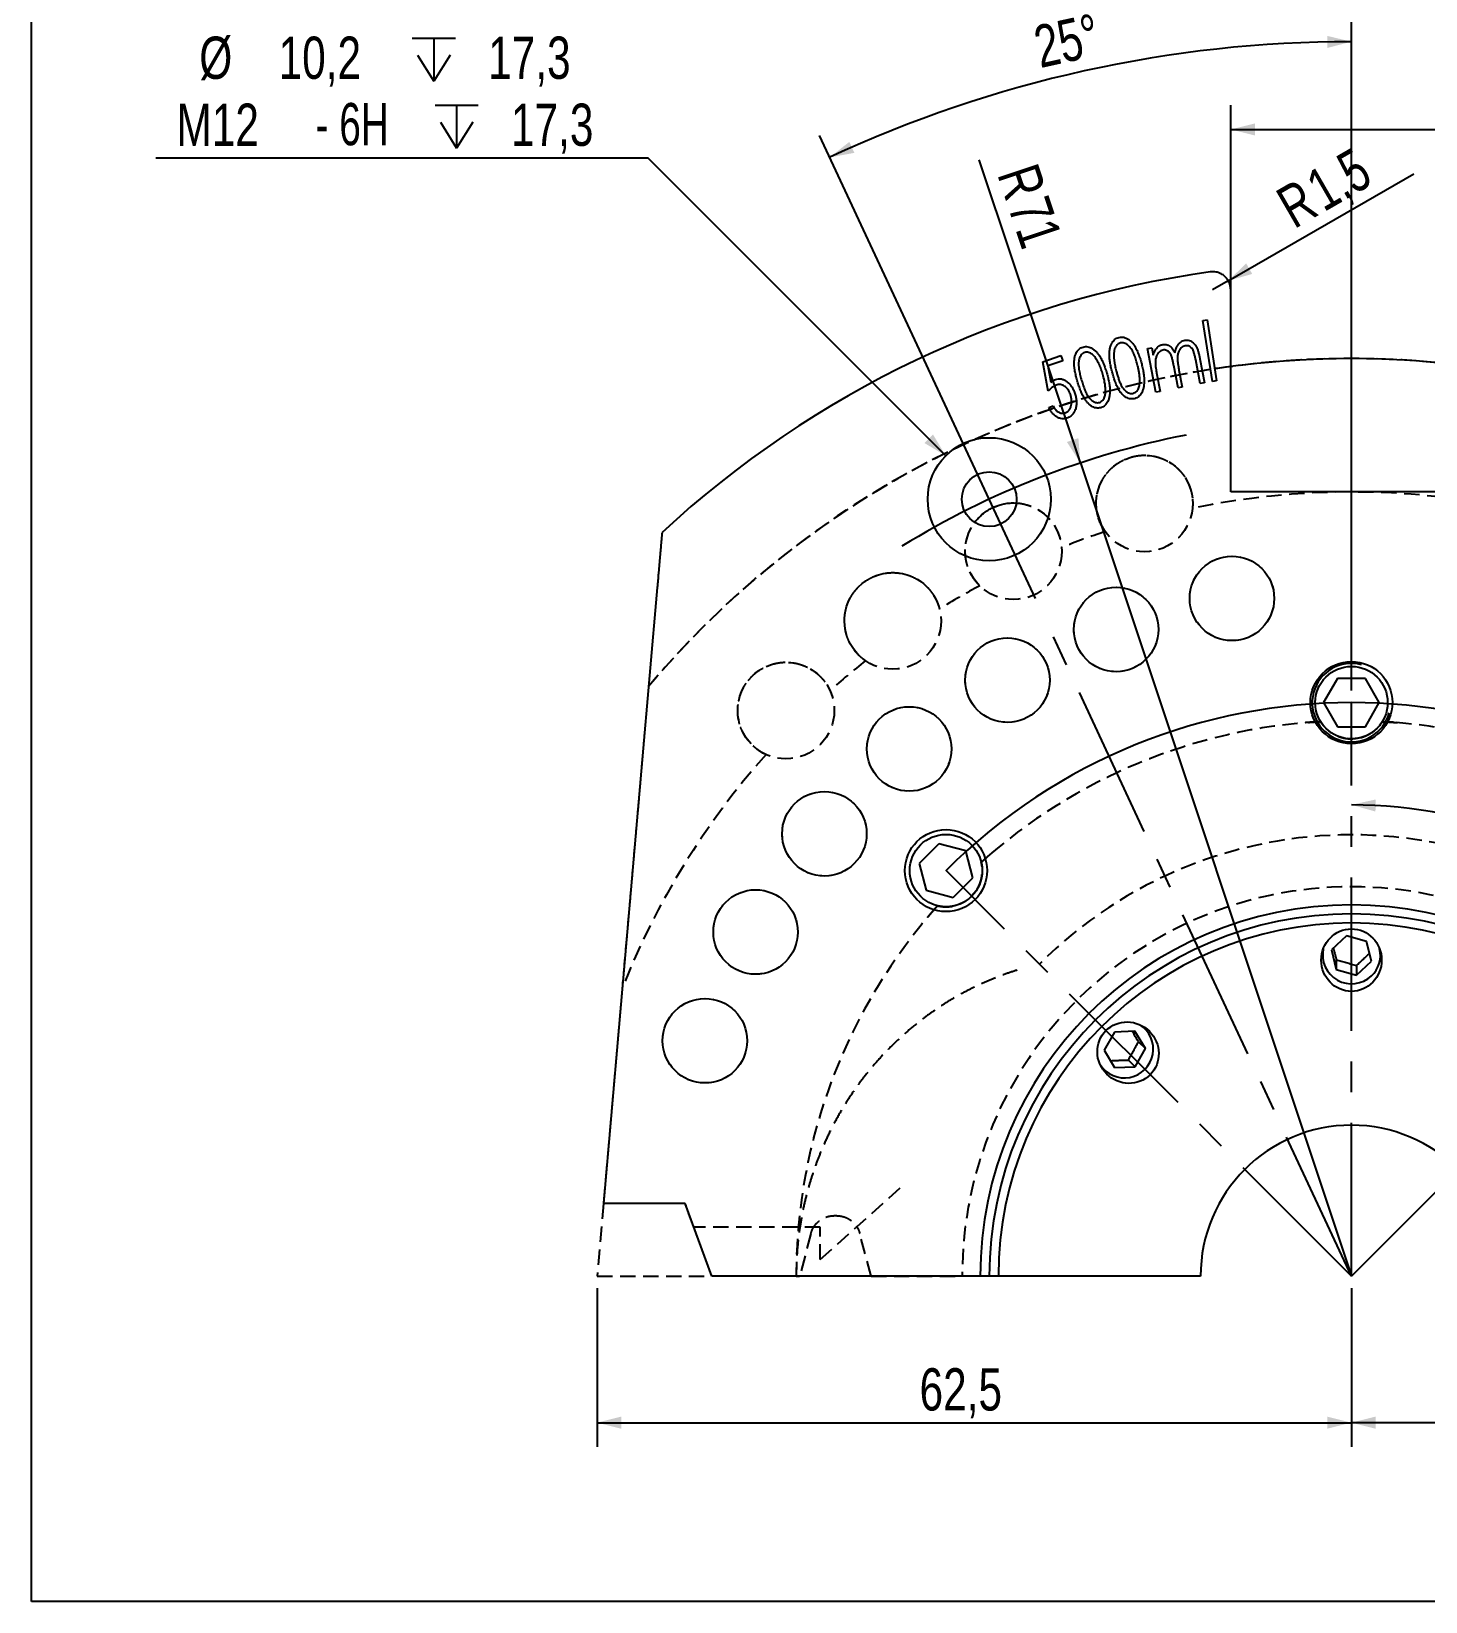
# Model space of a CAD drawing. Header units: millimetres. Extents: x 8 to 867, y 8 to 585.
# Drawn here: x 8 to 123.5, y 8 to 138.1 of the extents above; entities that cross this region are included whole.
import ezdxf

# ---------------------------------------------------------------- set-up
doc = ezdxf.new("R2010")
doc.units = ezdxf.units.MM
doc.header["$PDSIZE"] = -1
doc.linetypes.add('CENTERX2', pattern=[20.32, 12.7, -2.54, 2.54, -2.54])
doc.linetypes.add('HIDDEN', pattern=[1.905, 1.27, -0.635])
for name, color, linetype in [('CENTERLINE', 4, 'CENTERX2'), ('DETAIL', 3, 'Continuous'), ('DIMENSIONS', 2, 'Continuous'), ('HIDDEN', 3, 'HIDDEN')]:
    doc.layers.add(name, color=color, linetype=linetype)
doc.layers.add('OUTLINE', color=7, linetype='Continuous', lineweight=25)
doc.styles.add('SLDTEXTSTYLE0', font='TXT', dxfattribs={"width": 0.75})
doc.styles.add('SLDTEXTSTYLE6', font='TXT', dxfattribs={"width": 0.6875})
doc.dimstyles.new('SLDDIMSTYLE2', dxfattribs={"dimtxt": 3.5, "dimasz": 2, "dimexe": 0, "dimexo": 0.0625, "dimgap": 0.875, "dimtad": 1, "dimrnd": 1e-09, "dimzin": 12, "dimdsep": 46, "dimtxsty": 'SLDTEXTSTYLE0', "dimsah": 1, "dimcen": 0.09, "dimadec": 0, "dimazin": 3, "dimtfac": 1, "dimtofl": 0, "dimtmove": 0, "dimatfit": 3, "dimfxl": 0, "dimfrac": 2, "dimtolj": 1, "dimtzin": 12, "dimarcsym": 0})
doc.dimstyles.new('SLDDIMSTYLE23', dxfattribs={"dimtxt": 3.5, "dimasz": 2, "dimexe": 0, "dimexo": 0.0625, "dimgap": 0.875, "dimtad": 1, "dimdec": 1, "dimrnd": 1e-09, "dimzin": 12, "dimdsep": 46, "dimtxsty": 'SLDTEXTSTYLE0', "dimsah": 1, "dimcen": 0, "dimadec": 0, "dimazin": 3, "dimtfac": 1, "dimtdec": 1, "dimtofl": 0, "dimtmove": 0, "dimatfit": 3, "dimfxl": 0, "dimfrac": 2, "dimtolj": 1, "dimtzin": 12, "dimarcsym": 0})
doc.dimstyles.new('SLDDIMSTYLE25', dxfattribs={"dimtxt": 3.5, "dimasz": 2, "dimexe": 0, "dimexo": 0.0625, "dimgap": 0.875, "dimtad": 1, "dimrnd": 1e-09, "dimzin": 12, "dimdsep": 46, "dimtxsty": 'SLDTEXTSTYLE0', "dimsah": 1, "dimcen": 0, "dimadec": 0, "dimazin": 3, "dimtfac": 1, "dimtofl": 0, "dimtmove": 0, "dimatfit": 3, "dimfxl": 0, "dimfrac": 2, "dimtolj": 1, "dimtzin": 12, "dimarcsym": 0})
doc.dimstyles.new('SLDDIMSTYLE26', dxfattribs={"dimtxt": 3.5, "dimasz": 2, "dimexe": 0, "dimexo": 0.0625, "dimgap": 0.875, "dimtad": 1, "dimrnd": 1e-09, "dimzin": 12, "dimdsep": 46, "dimtxsty": 'SLDTEXTSTYLE0', "dimsah": 1, "dimcen": 0.09, "dimadec": 0, "dimazin": 3, "dimtol": 1, "dimtp": 0.1, "dimtfac": 1, "dimtdec": 1, "dimtofl": 0, "dimtmove": 0, "dimatfit": 3, "dimfxl": 0, "dimfrac": 2, "dimtolj": 1, "dimarcsym": 0})
doc.dimstyles.new('SLDDIMSTYLE27', dxfattribs={"dimtxt": 3.5, "dimasz": 2, "dimexe": 0, "dimexo": 0.0625, "dimgap": 0.875, "dimtad": 0, "dimtih": 1, "dimtoh": 1, "dimdec": 1, "dimrnd": 1e-09, "dimzin": 12, "dimdsep": 46, "dimtxsty": 'SLDTEXTSTYLE0', "dimsah": 1, "dimcen": 0, "dimadec": 0, "dimazin": 3, "dimtfac": 1, "dimtofl": 0, "dimtmove": 0, "dimatfit": 3, "dimfxl": 0, "dimfrac": 2, "dimtolj": 1, "dimtzin": 12, "dimarcsym": 0})
doc.dimstyles.new('SLDDIMSTYLE9', dxfattribs={"dimtxt": 3.5, "dimasz": 2, "dimexe": 0, "dimexo": 0.0625, "dimgap": 0.875, "dimtad": 1, "dimdec": 4, "dimzin": 12, "dimdsep": 46, "dimtxsty": 'SLDTEXTSTYLE0', "dimsah": 1, "dimcen": 0.09, "dimazin": 3, "dimtfac": 1, "dimtofl": 0, "dimtmove": 0, "dimatfit": 3, "dimfxl": 0, "dimfrac": 2, "dimtolj": 1, "dimtzin": 12, "dimarcsym": 0})

# ---------------------------------------------------------------- blocks, each defined once
blk = doc.blocks.new('_D_66')
at = {"layer": 'DIMENSIONS'}
for q in [(86.53, 127.43), (117.36, 34.96)]:
    blk.add_line((94.9, 102.32), q, dxfattribs=at)
blk.add_solid([(94.9, 102.32), (94.74, 104.37), (93.79, 104.05)], dxfattribs=at)
at = {"layer": 'DIMENSIONS', "char_height": 3.5, "attachment_point": 1, "rotation": 288.4402, "style": 'SLDTEXTSTYLE0'}
for s, insert in [('R', (91.31, 127.35)), ('71', (92.2, 124.66))]:
    blk.add_mtext(s, dxfattribs=dict(at, insert=insert))
blk = doc.blocks.new('_D_67')
at = {"layer": 'DIMENSIONS'}
for p, q in [((117.36, 83.46), (117.36, 139.21)), ((91.19, 91.09), (73.3, 129.44))]:
    blk.add_line(p, q, dxfattribs=at)
blk.add_arc((117.36, 34.96), 102.25, 90, 115, dxfattribs=at)
for points in [[(117.36, 137.21), (115.35, 137.69), (115.36, 136.69)], [(74.15, 127.63), (76.18, 128), (75.76, 128.91)]]:
    blk.add_solid(points, dxfattribs=at)
at = {"layer": 'DIMENSIONS', "insert": (90.82, 138.43), "char_height": 3.5, "attachment_point": 1, "rotation": 12.5, "style": 'SLDTEXTSTYLE0'}
blk.add_mtext('25°', dxfattribs=at)
blk = doc.blocks.new('_D_68')
at = {"layer": 'DIMENSIONS'}
blk.add_arc((117.36, 34.96), 39.03, 45, 90, dxfattribs=at)
for points in [[(117.36, 74), (119.35, 73.44), (119.37, 74.44)], [(144.96, 62.56), (143.86, 64.3), (143.17, 63.58)]]:
    blk.add_solid(points, dxfattribs=at)
at = {"layer": 'DIMENSIONS', "insert": (130.77, 76.54), "char_height": 3.5, "attachment_point": 1, "rotation": 337.5, "style": 'SLDTEXTSTYLE0'}
blk.add_mtext('45°', dxfattribs=at)
blk = doc.blocks.new('_D_69')
at = {"layer": 'DIMENSIONS'}
for p, q in [((54.86, 33.96), (54.86, 20.82)), ((117.36, 33.96), (117.36, 20.82)), ((54.86, 22.82), (117.36, 22.82))]:
    blk.add_line(p, q, dxfattribs=at)
for points in [[(54.86, 22.82), (56.86, 22.32), (56.86, 23.32)], [(117.36, 22.82), (115.36, 23.32), (115.36, 22.32)]]:
    blk.add_solid(points, dxfattribs=at)
at = {"layer": 'DIMENSIONS', "insert": (81.58, 27.33), "char_height": 3.5, "attachment_point": 1, "style": 'SLDTEXTSTYLE0'}
blk.add_mtext('62,5', dxfattribs=at)
blk = doc.blocks.new('_D_70')
at = {"layer": 'DIMENSIONS'}
for p, q in [((117.36, 33.96), (117.36, 20.82)), ((179.86, 33.96), (179.86, 20.82)), ((179.86, 22.82), (117.36, 22.82))]:
    blk.add_line(p, q, dxfattribs=at)
for points in [[(117.36, 22.82), (119.36, 22.32), (119.36, 23.32)], [(179.86, 22.82), (177.86, 23.32), (177.86, 22.32)]]:
    blk.add_solid(points, dxfattribs=at)
at = {"layer": 'DIMENSIONS', "insert": (144.08, 27.33), "char_height": 3.5, "attachment_point": 1, "style": 'SLDTEXTSTYLE0'}
blk.add_mtext('62,5', dxfattribs=at)
blk = doc.blocks.new('_D_72')
at = {"layer": 'DIMENSIONS'}
for p, q in [((107.36, 116.34), (107.36, 131.94)), ((127.36, 116.34), (127.36, 131.94)), ((107.36, 129.94), (127.36, 129.94)), ((127.36, 129.94), (147.35, 129.94))]:
    blk.add_line(p, q, dxfattribs=at)
for points in [[(107.36, 129.94), (109.36, 129.44), (109.36, 130.44)], [(127.36, 129.94), (125.36, 130.44), (125.36, 129.44)]]:
    blk.add_solid(points, dxfattribs=at)
at = {"layer": 'DIMENSIONS', "attachment_point": 1, "style": 'SLDTEXTSTYLE0'}
for s, insert, char_height in [('+', (139.13, 137.4), 2.5), ('0,1', (141.15, 137.4), 2.5), ('20', (133.04, 134.45), 3.5), ('0', (141.15, 133.44), 2.5)]:
    blk.add_mtext(s, dxfattribs=dict(at, insert=insert, char_height=char_height))
blk = doc.blocks.new('SW_SYMBOL_HOLE_DEPTH')
at = {"layer": 'DIMENSIONS', "color": 0}
for p, q in [((0, 875), (800, 875)), ((400, 875), (400, 75)), ((100, 555), (400, 75)), ((700, 555), (400, 75))]:
    blk.add_line(p, q, dxfattribs=at)
blk = doc.blocks.new('_D_73')
at = {"layer": 'DIMENSIONS'}
for p, q in [((59.09, 127.56), (18.32, 127.56)), ((83.75, 102.91), (59.09, 127.56))]:
    blk.add_line(p, q, dxfattribs=at)
blk.add_solid([(83.75, 102.91), (82.69, 104.68), (81.98, 103.97)], dxfattribs=at)
at = {"layer": 'DIMENSIONS', "xscale": 0.004470703125, "yscale": 0.004470703125, "zscale": 0.004470703125}
for p in [(39.55, 133.6), (41.44, 128.05)]:
    blk.add_blockref('SW_SYMBOL_HOLE_DEPTH', p, dxfattribs=at)
at = {"layer": 'DIMENSIONS', "char_height": 3.5, "attachment_point": 1}
for s, insert, style in [('%%c', (21.91, 137.63), 'SLDTEXTSTYLE0'), ('10,2', (28.48, 137.63), 'SLDTEXTSTYLE0'), ('17,3', (45.84, 137.63), 'SLDTEXTSTYLE0'), ('M12', (20.02, 132.08), 'SLDTEXTSTYLE0'), ('- 6H', (31.54, 132.13), 'SLDTEXTSTYLE6'), ('17,3', (47.73, 132.08), 'SLDTEXTSTYLE0')]:
    blk.add_mtext(s, dxfattribs=dict(at, insert=insert, style=style))
blk = doc.blocks.new('_D_74')
at = {"layer": 'DIMENSIONS'}
for q in [(122.52, 126.27), (105.86, 116.66)]:
    blk.add_line((107.16, 117.41), q, dxfattribs=at)
blk.add_solid([(107.16, 117.41), (109.14, 117.97), (108.64, 118.84)], dxfattribs=at)
at = {"layer": 'DIMENSIONS', "char_height": 3.5, "attachment_point": 1, "rotation": 30, "style": 'SLDTEXTSTYLE0'}
for s, insert in [('1,5', (113.32, 126.1)), ('R', (110.86, 124.69))]:
    blk.add_mtext(s, dxfattribs=dict(at, insert=insert))

msp = doc.modelspace()

# ---------------------------------------------------------------- linework, layer by layer
at = {"color": 7, "linetype": 'Continuous', "lineweight": 0}
for p in [(87.35329, 99.30894), (83.77161, 68.54866)]:
    msp.add_point(p, dxfattribs=at)
at = {"layer": 'CENTERLINE'}
for q in [(91.60973, 90.18098), (117.35918, 82.46109), (83.77161, 68.54866), (150.94675, 68.54866)]:
    msp.add_line((117.35918, 34.96109), q, dxfattribs=at)
at = {"layer": 'DETAIL'}
msp.add_arc((117.35918, 82.46109), 3.25, 75, 345, dxfattribs=at)
msp.add_arc((117.35918, 82.46109), 3.25, 75, 345, dxfattribs=at)
at = {"layer": 'HIDDEN'}
for p, q in [((58.6555, 78.35323), (55.38411, 40.96109)), ((73.35918, 36.34756), (80.02576, 42.31078)), ((55.38411, 40.96109), (54.85918, 34.96109)), ((62.17536, 40.96109), (55.38411, 40.96109)), ((62.8851, 39.01109), (62.17536, 40.96109)), ((74.73035, 39.96109), (74.48288, 39.96109)), ((73.35918, 39.01109), (62.8851, 39.01109)), ((72.57766, 38.47873), (71.64716, 34.96109)), ((73.35918, 36.34756), (73.35918, 39.01109)), ((77.55765, 34.96109), (76.63127, 38.47873)), ((54.85918, 34.96109), (64.35918, 34.96109)), ((71.35918, 34.96109), (71.64716, 34.96109)), ((77.55765, 34.96109), (85.11247, 34.96109))]:
    msp.add_line(p, q, dxfattribs=at)
for centre, radius in [((100.21242, 98.95368), 4), ((89.36072, 95.00398), 4), ((107.46124, 91.09513), 3.5), ((79.35974, 89.22991), 4), ((97.86403, 88.52357), 3.5), ((88.85918, 84.32454), 3.5), ((70.51336, 81.80691), 4), ((117.35918, 82.46109), 3), ((80.72029, 78.62562), 3.5), ((73.69465, 71.59998), 3.5), ((83.77161, 68.54866), 3), ((67.99573, 63.46109), 3.5), ((63.7967, 54.45624), 3.5)]:
    msp.add_circle(centre, radius, dxfattribs=at)
for radius, start, end in [(76, 39.9913068, 140.0086932), (76, 67.3725973, 112.6274027), (76, 67.3725973, 112.6274027), (76, 97.5608432, 140.0086932), (64.95, 78.3046094, 101.6953906), (64.95, 108.3046094, 111.6953906), (64.95, 118.3046094, 121.6953906), (64.95, 128.3046094, 131.6953906), (46, 93.1849654, 131.8150346), (46, 93.1849654, 131.8150346), (46, 48.1849654, 86.8150346), (46, 48.1849654, 86.8150346), (64.95, 138.3046094, 158.4591334), (36.55, 45, 135), (36.55, 45, 135), (32.24671, 0, 180), (46, 138.1849654, 180), (46, 138.1849654, 180)]:
    msp.add_arc((117.35918, 34.96109), radius, start, end, dxfattribs=at)
for points, knots in [([(96.96041, 96.62464), (96.87262, 96.75663), (96.69672, 97.02111), (96.49771, 97.44743), (96.34656, 97.89087), (96.24872, 98.35108), (96.20495, 98.82534), (96.21843, 99.31095), (96.29273, 99.80247), (96.42239, 100.26086), (96.59659, 100.68143), (96.80355, 101.06157), (97.04205, 101.40434), (97.30308, 101.7069), (97.57572, 101.96946), (97.8642, 102.19882), (98.16208, 102.39339), (98.46137, 102.55513), (98.77789, 102.69316), (99.10866, 102.80324), (99.44841, 102.88479), (99.83961, 102.94386), (100.2769, 102.96228), (100.76187, 102.92584), (101.23582, 102.8305), (101.69536, 102.67894), (102.12181, 102.47872), (102.51186, 102.23682), (102.86179, 101.96123), (103.17113, 101.65693), (103.44059, 101.32801), (103.66936, 100.97999), (103.88068, 100.57269), (104.05722, 100.10236), (104.17673, 99.56795), (104.22472, 99.05269), (104.20305, 98.71511), (104.19326, 98.56267)], [0, 0, 0, 0, 0.034415797, 0.068955244, 0.103499676, 0.137922605, 0.17254151, 0.207312225, 0.242043425, 0.276607874, 0.304024548, 0.331497739, 0.358880252, 0.380537745, 0.402247141, 0.423878908, 0.441979651, 0.46013102, 0.478219729, 0.496371484, 0.514589012, 0.532742582, 0.55843155, 0.584135739, 0.612132151, 0.64014865, 0.669232785, 0.698425764, 0.727552293, 0.757075311, 0.786702978, 0.81635296, 0.845906667, 0.886183853, 0.926558449, 0.966837447, 1, 1, 1, 1]), ([(89.59296, 98.99224), (89.62583, 98.99184), (89.82449, 98.9894), (90.17306, 98.92674), (90.62931, 98.80796), (91.05503, 98.6363), (91.4476, 98.42596), (91.80506, 98.17992), (92.12756, 97.90281), (92.41328, 97.5998), (92.69211, 97.23538), (92.94765, 96.80286), (93.15814, 96.29731), (93.29487, 95.79823), (93.33215, 95.462), (93.34899, 95.31018)], [0, 0, 0, 0, 0.0141181838, 0.0853305099, 0.1592566082, 0.2334589174, 0.3074929025, 0.3825344816, 0.4578416411, 0.5332058317, 0.6083257315, 0.7107018591, 0.813326356, 0.9157069352, 1, 1, 1, 1]), ([(86.56255, 92.14562), (86.45317, 92.26037), (86.23402, 92.49027), (85.964, 92.87556), (85.73815, 93.28602), (85.56187, 93.72225), (85.43642, 94.18171), (85.36537, 94.66228), (85.3532, 95.15923), (85.40124, 95.63319), (85.4999, 96.07757), (85.63724, 96.48803), (85.81422, 96.86646), (85.98923, 97.16878), (86.11103, 97.33046), (86.15665, 97.39101)], [0, 0, 0, 0, 0.087459208, 0.175232492, 0.26301865, 0.350496104, 0.438471526, 0.526833238, 0.615093888, 0.702930803, 0.772603352, 0.842419154, 0.912005112, 0.967042345, 1, 1, 1, 1]), ([(77.10043, 85.92908), (76.97279, 86.02309), (76.71704, 86.21145), (76.38422, 86.54399), (76.09052, 86.909), (75.84118, 87.30799), (75.63785, 87.73868), (75.48443, 88.19962), (75.38614, 88.68691), (75.35119, 89.162), (75.37105, 89.61678), (75.43551, 90.04478), (75.5424, 90.44845), (75.68421, 90.82204), (75.8506, 91.16202), (76.04324, 91.47621), (76.2566, 91.76093), (76.48253, 92.01528), (76.73275, 92.25323), (77.00592, 92.46981), (77.29729, 92.66264), (77.6447, 92.85195), (78.04931, 93.01882), (78.5175, 93.15045), (78.99547, 93.22296), (79.47914, 93.23771), (79.94835, 93.19541), (80.3976, 93.10151), (80.82069, 92.96222), (81.21545, 92.78207), (81.58117, 92.56515), (81.91516, 92.31637), (82.25304, 92.0059), (82.5798, 91.62433), (82.87488, 91.16301), (83.09621, 90.69525), (83.1913, 90.37061), (83.23424, 90.22402)], [0, 0, 0, 0, 0.034415725, 0.068955178, 0.103499604, 0.137922534, 0.172541394, 0.207312339, 0.242043501, 0.276607974, 0.304024558, 0.331497577, 0.358880118, 0.380537584, 0.402246966, 0.423878966, 0.441979804, 0.460130969, 0.47821965, 0.496371419, 0.514588996, 0.532742502, 0.558431502, 0.584135644, 0.612132088, 0.640148625, 0.669232778, 0.698425685, 0.727552249, 0.757075274, 0.786702885, 0.816352859, 0.845906562, 0.886183634, 0.926558499, 0.966837238, 1, 1, 1, 1]), ([(68.86156, 78.1639), (68.71953, 78.23432), (68.43496, 78.37541), (68.04945, 78.64511), (67.69683, 78.95356), (67.38199, 79.3032), (67.10696, 79.69204), (66.87582, 80.11933), (66.69441, 80.58215), (66.5775, 81.04396), (66.51808, 81.49527), (66.50724, 81.92797), (66.54241, 82.34407), (66.61719, 82.7366), (66.72202, 83.10031), (66.85717, 83.44318), (67.01785, 83.76063), (67.19619, 84.05034), (67.40128, 84.32813), (67.63269, 84.58885), (67.88615, 84.82936), (68.19541, 85.0761), (68.56489, 85.31071), (69.00311, 85.52164), (69.46124, 85.67604), (69.93499, 85.77456), (70.40442, 85.81438), (70.86316, 85.79992), (71.304, 85.73621), (71.72405, 85.62735), (72.12187, 85.47723), (72.49399, 85.29022), (72.88066, 85.04315), (73.26871, 84.7241), (73.63942, 84.32104), (73.9386, 83.89882), (74.08863, 83.59562), (74.15637, 83.45872)], [0, 0, 0, 0, 0.0344157926, 0.0689551434, 0.103499587, 0.1379225023, 0.1725413599, 0.2073123834, 0.2420435048, 0.276607934, 0.3040244713, 0.3314975348, 0.3588801394, 0.3805376312, 0.4022468935, 0.4238789662, 0.4419797562, 0.4601309511, 0.4782196028, 0.4963713825, 0.5145890112, 0.5327425487, 0.5584315317, 0.5841356794, 0.6121321361, 0.6401485602, 0.669232724, 0.6984256978, 0.7275522578, 0.7570751794, 0.7867028806, 0.8163528231, 0.8459065921, 0.8861837058, 0.926558484, 0.9668372568, 1, 1, 1, 1]), ([(58.99721, 82.25901), (58.92354, 81.41687), (58.77617, 79.73241), (58.55223, 77.17287), (58.32605, 74.58757), (58.11201, 72.14104), (57.9106, 69.83899), (57.72225, 67.68613), (57.53214, 65.51312), (57.34027, 63.32002), (57.14495, 61.08749), (57.01265, 59.5753), (56.94555, 58.80844)], [0, 0, 0, 0, 0.112752824, 0.2255293925, 0.3382980368, 0.4510401692, 0.5420821129, 0.6331646641, 0.7242516331, 0.8153168181, 0.9063443704, 1, 1, 1, 1]), ([(114.80345, 80.89004), (114.69141, 80.88355), (114.46698, 80.87055), (114.17555, 80.85102), (113.9214, 80.83265), (113.71232, 80.81645), (113.54865, 80.80309), (113.43267, 80.79322), (113.36753, 80.78761), (113.35215, 80.78627), (113.38665, 80.78923), (113.47225, 80.79665), (113.60586, 80.80783), (113.78609, 80.82225), (114.01216, 80.83939), (114.28026, 80.8582), (114.54772, 80.87544), (114.732, 80.88596), (114.80345, 80.89004)], [0, 0, 0, 0, 0.064027262, 0.128257637, 0.192284316, 0.25631712, 0.320555195, 0.384587131, 0.4484826, 0.512582384, 0.576477967, 0.640208855, 0.704143602, 0.767876359, 0.831711192, 0.895748338, 0.959584119, 1, 1, 1, 1]), ([(114.80345, 80.89004), (114.86494, 80.79701), (114.9881, 80.61068), (115.21163, 80.35836), (115.46068, 80.12965), (115.73647, 79.93063), (116.03394, 79.76282), (116.3467, 79.63019), (116.67059, 79.53515), (117.00049, 79.47668), (117.33229, 79.45498), (117.66142, 79.47073), (117.98373, 79.52111), (118.35037, 79.61953), (118.74909, 79.78841), (119.16305, 80.04704), (119.52877, 80.37125), (119.77105, 80.6643), (119.88651, 80.84547), (119.91492, 80.89004)], [0, 0, 0, 0, 0.055503221, 0.111174829, 0.166668775, 0.222294273, 0.278103027, 0.333718692, 0.387826634, 0.442114619, 0.496218389, 0.548890798, 0.601732988, 0.654408896, 0.733302548, 0.812207962, 0.892925116, 0.973655469, 1, 1, 1, 1]), ([(119.91492, 80.89004), (119.85367, 80.79734), (119.731, 80.61168), (119.50767, 80.35927), (119.25792, 80.12976), (118.98017, 79.92941), (118.67937, 79.7602), (118.36442, 79.62754), (118.04006, 79.53346), (117.71189, 79.47605), (117.33117, 79.45178), (116.90244, 79.48392), (116.43955, 79.59219), (116.00354, 79.7718), (115.59844, 80.01636), (115.23732, 80.32387), (114.97557, 80.62447), (114.84686, 80.82306), (114.80345, 80.89004)], [0, 0, 0, 0, 0.05597696, 0.112117677, 0.168077375, 0.224228659, 0.280569183, 0.33670112, 0.390071685, 0.443626624, 0.49698987, 0.573255686, 0.649529646, 0.725535838, 0.8015602, 0.880642021, 0.959744712, 1, 1, 1, 1]), ([(119.91492, 80.89004), (120.02696, 80.88355), (120.25138, 80.87055), (120.54282, 80.85102), (120.79697, 80.83265), (121.00604, 80.81645), (121.16972, 80.80309), (121.28569, 80.79322), (121.35084, 80.78761), (121.36622, 80.78627), (121.33172, 80.78923), (121.24611, 80.79665), (121.1125, 80.80783), (120.93228, 80.82225), (120.70621, 80.83939), (120.43811, 80.8582), (120.17065, 80.87544), (119.98636, 80.88596), (119.91492, 80.89004)], [0, 0, 0, 0, 0.064027263, 0.1282576388, 0.1922843187, 0.256317123, 0.3205551989, 0.3845871016, 0.4484825717, 0.5125823656, 0.5764779498, 0.6402088888, 0.7041435967, 0.7678763011, 0.8317112689, 0.8957483369, 0.9595841187, 1, 1, 1, 1]), ([(83.07533, 65.63058), (83.18459, 65.60828), (83.40344, 65.56362), (83.73992, 65.54326), (84.07775, 65.55765), (84.41348, 65.61192), (84.74249, 65.70361), (85.05743, 65.83098), (85.35365, 65.9928), (85.62828, 66.18474), (85.87824, 66.40401), (86.09983, 66.64787), (86.29211, 66.91141), (86.48178, 67.24025), (86.64429, 67.6416), (86.75413, 68.1172), (86.78348, 68.60505), (86.74758, 68.98359), (86.70112, 69.19334), (86.68969, 69.24494)], [0, 0, 0, 0, 0.0555030895, 0.111174814, 0.1666685258, 0.2222943736, 0.2781031356, 0.3337187054, 0.3878266012, 0.4421145399, 0.4962182391, 0.5488905823, 0.6017329369, 0.6544087644, 0.7333023946, 0.8122079584, 0.892925367, 0.973655328, 1, 1, 1, 1]), ([(86.68969, 69.24494), (86.71193, 69.13609), (86.75647, 68.91806), (86.77703, 68.58166), (86.76272, 68.24277), (86.70799, 67.90471), (86.61494, 67.57235), (86.48604, 67.25585), (86.32321, 66.95997), (86.13175, 66.68733), (85.87971, 66.40095), (85.55382, 66.12052), (85.14995, 65.86977), (84.71464, 65.68847), (84.25526, 65.57494), (83.78248, 65.53704), (83.38483, 65.56451), (83.15339, 65.61392), (83.07533, 65.63058)], [0, 0, 0, 0, 0.05597665, 0.112117674, 0.168077346, 0.224228664, 0.28056955, 0.336701263, 0.390071562, 0.443626651, 0.496989798, 0.573255798, 0.649529447, 0.725536065, 0.801560276, 0.880642152, 0.959744796, 1, 1, 1, 1]), ([(86.68969, 69.24494), (86.7735, 69.31957), (86.94139, 69.46908), (87.16127, 69.66134), (87.35397, 69.82806), (87.51327, 69.96444), (87.63845, 70.07073), (87.72744, 70.14576), (87.77746, 70.18786), (87.78929, 70.19779), (87.7628, 70.17548), (87.69703, 70.1202), (87.59464, 70.03362), (87.457, 69.91639), (87.28503, 69.76865), (87.08215, 69.59238), (86.88084, 69.41544), (86.74309, 69.29257), (86.68969, 69.24494)], [0, 0, 0, 0, 0.064027194, 0.128257585, 0.192284271, 0.256317088, 0.320555203, 0.384587178, 0.448482611, 0.512582408, 0.576478009, 0.640208889, 0.704143648, 0.767876392, 0.831711213, 0.895748312, 0.959584229, 1, 1, 1, 1]), ([(83.07533, 65.63058), (83.0007, 65.54677), (82.8512, 65.37889), (82.65893, 65.159), (82.49221, 64.9663), (82.35583, 64.807), (82.24954, 64.68182), (82.17451, 64.59283), (82.13241, 64.54281), (82.12249, 64.53098), (82.14479, 64.55748), (82.20007, 64.62325), (82.28665, 64.72563), (82.40388, 64.86327), (82.55162, 65.03525), (82.72789, 65.23812), (82.90483, 65.43943), (83.0277, 65.57718), (83.07533, 65.63058)], [0, 0, 0, 0, 0.064027303, 0.128257691, 0.192284343, 0.256317154, 0.320555176, 0.384587132, 0.448482571, 0.512582355, 0.576477937, 0.640208799, 0.704143589, 0.767876245, 0.831711235, 0.895748195, 0.959584109, 1, 1, 1, 1]), ([(89.67386, 60.3096), (89.31529, 60.19281), (88.59779, 59.95911), (87.54142, 59.54673), (86.50237, 59.09058), (85.47299, 58.58158), (84.45567, 58.01971), (83.45305, 57.40437), (82.47857, 56.74345), (81.46498, 55.98675), (80.42266, 55.12204), (79.36366, 54.13924), (78.3574, 53.0976), (77.40828, 52.00197), (76.52056, 50.85733), (75.6956, 49.66377), (74.93617, 48.42352), (74.24306, 47.14009), (73.66777, 45.92076), (73.19462, 44.77763), (72.80764, 43.71956), (72.46498, 42.64595), (72.14938, 41.49351), (71.87206, 40.26053), (71.64365, 38.94707), (71.48091, 37.62299), (71.37837, 36.29316), (71.36557, 35.40484), (71.35918, 34.96109)], [0, 0, 0, 0, 0.03417034, 0.068374895, 0.102579865, 0.13675078, 0.172066626, 0.207419352, 0.242772527, 0.278088856, 0.321215593, 0.364472538, 0.407796958, 0.451122657, 0.494382614, 0.537511329, 0.580951342, 0.624424302, 0.667864562, 0.701366806, 0.734898989, 0.768431247, 0.801933614, 0.841497721, 0.881135411, 0.920797911, 0.960435744, 1, 1, 1, 1]), ([(72.57766, 38.47873), (72.6108, 38.58347), (72.67804, 38.79601), (72.84213, 39.08586), (73.049, 39.34739), (73.2944, 39.56821), (73.57469, 39.74676), (73.87102, 39.87072), (74.1774, 39.9471), (74.38027, 39.95639), (74.48288, 39.96109)], [0, 0, 0, 0, 0.124737183, 0.253123599, 0.37788748, 0.506202751, 0.632250957, 0.761833777, 0.879530832, 1, 1, 1, 1]), ([(74.73035, 39.96109), (74.78903, 39.95948), (74.95871, 39.95484), (75.23947, 39.90283), (75.55741, 39.78724), (75.8544, 39.6153), (76.11576, 39.39644), (76.33715, 39.1325), (76.51927, 38.82807), (76.59313, 38.59769), (76.63127, 38.47873)], [0, 0, 0, 0, 0.06872283, 0.198716798, 0.332464113, 0.462671538, 0.596729027, 0.725568074, 0.858292446, 1, 1, 1, 1])]:
    msp.add_open_spline(points, degree=3, knots=knots, dxfattribs=at)
at = {"layer": 'OUTLINE'}
for p, q in [((8, 8), (8, 585)), ((107.35918, 99.91109), (107.35918, 115.34143)), ((105.05387, 114.12013), (105.40043, 114.17322)), ((105.83613, 109.07006), (105.05387, 114.12013)), ((105.40043, 114.17322), (106.18268, 109.12313)), ((100.47176, 111.79031), (100.81531, 111.85642)), ((100.81531, 111.85642), (100.9355, 111.23242)), ((91.78206, 110.70296), (93.29749, 111.21076)), ((92.2388, 108.26405), (91.78206, 110.70296)), ((93.44773, 110.76405), (92.20073, 110.34638)), ((93.29749, 111.21076), (93.44773, 110.76405)), ((101.16687, 108.18053), (100.47176, 111.79031)), ((104.83574, 108.88767), (104.45613, 110.85882)), ((104.8097, 110.92693), (105.18931, 108.95577)), ((92.20073, 110.34638), (92.45514, 109.00724)), ((101.21595, 109.77609), (101.51042, 108.24664)), ((102.9988, 108.5331), (102.64323, 110.38105)), ((103.06992, 110.01247), (103.34235, 108.5992)), ((101.51042, 108.24664), (101.16687, 108.18053)), ((103.34235, 108.5992), (102.9988, 108.5331)), ((105.18931, 108.95577), (104.83574, 108.88767)), ((106.18268, 109.12313), (105.83613, 109.07006)), ((92.28988, 106.91489), (92.64945, 107.03509)), ((127.35918, 99.91109), (107.35918, 99.91109)), ((59.8496, 92.00185), (55.38411, 40.96109)), ((116.20448, 84.46109), (115.04978, 82.46109)), ((118.51388, 84.46109), (116.20448, 84.46109)), ((119.66858, 82.46109), (118.51388, 84.46109)), ((115.04978, 82.46109), (116.20448, 80.46109)), ((118.51388, 80.46109), (119.66858, 82.46109)), ((116.20448, 80.46109), (118.51388, 80.46109)), ((83.17389, 70.77937), (81.5409, 69.14638)), ((85.4046, 70.18165), (83.17389, 70.77937)), ((81.5409, 69.14638), (82.13862, 66.91567)), ((86.00232, 67.95095), (85.4046, 70.18165)), ((84.36933, 66.31795), (86.00232, 67.95095)), ((82.13862, 66.91567), (84.36933, 66.31795)), ((116.94916, 63.14101), (115.69681, 61.98528)), ((118.61153, 62.67126), (116.94916, 63.14101)), ((119.02156, 61.04578), (118.61153, 62.67126)), ((115.69681, 61.98528), (116.10683, 60.3598)), ((116.10683, 61.14555), (116.10683, 60.3598)), ((116.10683, 60.3598), (117.76921, 59.89005)), ((117.76921, 59.89005), (119.02156, 61.04578)), ((117.76921, 60.6758), (117.76921, 59.89005)), ((97.7229, 55.17723), (96.87958, 53.66959)), ((99.42567, 55.24556), (97.7229, 55.17723)), ((100.28513, 53.80624), (99.42567, 55.24556)), ((96.87958, 53.66959), (97.73904, 52.23028)), ((99.44181, 52.2986), (100.28513, 53.80624)), ((99.72952, 54.36185), (100.28513, 53.80624)), ((97.73904, 52.23028), (99.44181, 52.2986)), ((98.88621, 52.85421), (99.44181, 52.2986)), ((62.17536, 40.96109), (55.38411, 40.96109)), ((64.35918, 34.96109), (62.17536, 40.96109)), ((86.60918, 34.96109), (64.35918, 34.96109)), ((87.35918, 34.96109), (86.60918, 34.96109)), ((88.10918, 34.96109), (87.35918, 34.96109)), ((104.05918, 34.96109), (88.10918, 34.96109)), ((104.85918, 34.96109), (104.05918, 34.96109)), ((832, 8), (8, 8))]:
    msp.add_line(p, q, dxfattribs=at)
for centre, radius in [((87.35329, 99.30894), 5.1), ((87.35329, 99.30894), 2.27072), ((107.46124, 91.09513), 3.5), ((97.86403, 88.52357), 3.5), ((88.85918, 84.32454), 3.5), ((117.35918, 82.46109), 3.4), ((117.35918, 82.46109), 3), ((80.72029, 78.62562), 3.5), ((73.69465, 71.59998), 3.5), ((83.77161, 68.54866), 3.4), ((83.77161, 68.54866), 3), ((67.99573, 63.46109), 3.5), ((63.7967, 54.45624), 3.5)]:
    msp.add_circle(centre, radius, dxfattribs=at)
for centre, radius, start, end in [((117.35918, 34.96109), 84, 98.0127777, 132.8351284), ((117.35918, 34.96109), 76, 82.4391568, 97.5608432), ((117.35918, 34.96109), 71, 101.1232222, 121.6322754), ((117.35918, 34.96109), 47.5, 45, 135), ((117.35918, 34.96109), 30.75, 0, 180), ((117.35918, 34.96109), 30, 0, 180), ((117.35918, 34.96109), 29.25, 0, 180), ((117.36376, 61.56377), 2.38897, 167.6375272, 313.794589), ((117.49117, 61.516), 2.26707, 312.3056043, 14.2810717), ((98.55419, 53.76608), 2.38632, 212.416885, 57.5831312), ((117.35918, 34.96109), 12.5, 0, 180)]:
    msp.add_arc(centre, radius, start, end, dxfattribs=at)
for centre, major_axis in [((117.35918, 61.13447), (0, -2.58819)), ((98.85181, 53.46846), (1.83013, -1.83013))]:
    msp.add_ellipse(centre, major_axis=major_axis, ratio=0.965925826, dxfattribs=at)
for points, knots in [([(107.35918, 116.65564), (107.35454, 116.74362), (107.34511, 116.92246), (107.27142, 117.18338), (107.15277, 117.43303), (107.00557, 117.63183), (106.85803, 117.7794), (106.71977, 117.8883), (106.5734, 117.97838), (106.41064, 118.05461), (106.23369, 118.11247), (106.04242, 118.14862), (105.84919, 118.15974), (105.71808, 118.15053), (105.65219, 118.14129), (105.65009, 118.141)], [0, 0, 0, 0, 0.078891674, 0.160354767, 0.260033325, 0.362556147, 0.432782729, 0.503027315, 0.575208206, 0.647396966, 0.733745595, 0.820099945, 0.908591873, 0.997086087, 1, 1, 1, 1]), ([(107.35918, 115.34143), (107.35918, 115.47798), (107.35918, 115.75363), (107.35918, 116.11083), (107.35918, 116.4125), (107.35918, 116.57439), (107.35918, 116.65564)], [0, 0, 0, 0, 0.301376152, 0.608376752, 0.803435237, 1, 1, 1, 1]), ([(94.66795, 109.05538), (94.6318, 109.18348), (94.55951, 109.43968), (94.47027, 109.82902), (94.40436, 110.2231), (94.38385, 110.57838), (94.40363, 110.88859), (94.44992, 111.15141), (94.53283, 111.3822), (94.6434, 111.57552), (94.77409, 111.72742), (94.93437, 111.85065), (95.05991, 111.89619), (95.12268, 111.91896)], [0, 0, 0, 0, 0.125074486, 0.250148562, 0.37520933, 0.500206198, 0.583566576, 0.66689521, 0.750188533, 0.812676983, 0.875129148, 0.937568098, 1, 1, 1, 1]), ([(95.12268, 111.91896), (95.18811, 111.93386), (95.319, 111.96367), (95.52154, 111.9472), (95.71494, 111.8913), (95.9155, 111.79146), (96.11054, 111.64051), (96.29574, 111.44664), (96.48415, 111.19727), (96.66737, 110.89002), (96.82988, 110.52258), (96.97198, 110.14695), (97.04921, 109.89066), (97.08782, 109.76251)], [0, 0, 0, 0, 0.062417678, 0.124860273, 0.187321837, 0.24981602, 0.333101904, 0.416450951, 0.499811264, 0.624810414, 0.749853307, 0.874920763, 1, 1, 1, 1]), ([(97.53019, 109.87114), (97.49892, 110.00062), (97.43639, 110.2596), (97.36129, 110.65227), (97.31145, 111.04898), (97.30333, 111.40506), (97.33592, 111.71451), (97.39222, 111.97541), (97.4825, 112.20394), (97.60324, 112.39125), (97.73853, 112.5392), (97.90436, 112.65529), (98.03152, 112.69623), (98.09509, 112.71669)], [0, 0, 0, 0, 0.125076691, 0.250148198, 0.375200111, 0.50019807, 0.583555753, 0.66688686, 0.750185715, 0.812684998, 0.875132495, 0.937573029, 1, 1, 1, 1]), ([(98.2233, 112.25996), (98.15647, 112.23426), (98.02262, 112.18277), (97.8775, 112.01955), (97.77176, 111.83425), (97.70932, 111.62919), (97.67529, 111.41867), (97.66321, 111.13455), (97.6951, 110.78005), (97.77194, 110.36106), (97.83913, 110.08519), (97.87273, 109.94726)], [0, 0, 0, 0, 0.082999401, 0.166262938, 0.249596867, 0.332949513, 0.416341182, 0.499747516, 0.666428898, 0.833206995, 1, 1, 1, 1]), ([(98.09509, 112.71669), (98.18358, 112.73125), (98.36065, 112.76039), (98.62607, 112.69671), (98.8655, 112.57463), (99.07241, 112.40256), (99.25145, 112.20305), (99.43115, 111.94719), (99.60173, 111.6328), (99.75391, 111.26089), (99.87887, 110.87912), (99.94769, 110.62046), (99.98211, 110.49113)], [0, 0, 0, 0, 0.083113166, 0.166296778, 0.249586691, 0.332902247, 0.416249853, 0.499643962, 0.62468364, 0.749772924, 0.874886074, 1, 1, 1, 1]), ([(99.64757, 110.39598), (99.61123, 110.53318), (99.53854, 110.80756), (99.39681, 111.20935), (99.24791, 111.53223), (99.10056, 111.77507), (98.97253, 111.94547), (98.83451, 112.08473), (98.68682, 112.18471), (98.54043, 112.24902), (98.38202, 112.28602), (98.27616, 112.26864), (98.2233, 112.25996)], [0, 0, 0, 0, 0.166732708, 0.333440245, 0.500080231, 0.583442681, 0.66679054, 0.750075803, 0.812564672, 0.875061634, 0.93760804, 1, 1, 1, 1]), ([(101.20894, 111.80834), (101.24772, 111.8507), (101.32528, 111.93544), (101.45573, 112.02961), (101.58939, 112.09391), (101.67696, 112.11587), (101.72076, 112.12685)], [0, 0, 0, 0, 0.279976905, 0.559998071, 0.779925667, 1, 1, 1, 1]), ([(101.72076, 112.12685), (101.78312, 112.13414), (101.90784, 112.14873), (102.09414, 112.10916), (102.26503, 112.03008), (102.42013, 111.91682), (102.54632, 111.76834), (102.64974, 111.60076), (102.70817, 111.48341), (102.73738, 111.42472)], [0, 0, 0, 0, 0.139881659, 0.279769623, 0.41971428, 0.559680606, 0.706384034, 0.853161386, 1, 1, 1, 1]), ([(102.73738, 111.42472), (102.75689, 111.51124), (102.79589, 111.68428), (102.89554, 111.9319), (103.02664, 112.14313), (103.18539, 112.30754), (103.35989, 112.42811), (103.49512, 112.46432), (103.5627, 112.48241)], [0, 0, 0, 0, 0.1867531202, 0.3735221071, 0.5601039723, 0.7067736039, 0.8534621662, 1, 1, 1, 1]), ([(103.57973, 112.01667), (103.51809, 111.99934), (103.39473, 111.96464), (103.24235, 111.84308), (103.1045, 111.66737), (102.99913, 111.43243), (102.94503, 111.14946), (102.94765, 110.86227), (102.97583, 110.57735), (103.01797, 110.29405), (103.0526, 110.10633), (103.06992, 110.01247)], [0, 0, 0, 0, 0.083193637, 0.166509858, 0.249842302, 0.374690659, 0.499672634, 0.624687807, 0.749775617, 0.874885989, 1, 1, 1, 1]), ([(103.5627, 112.48241), (103.62431, 112.49025), (103.74755, 112.50593), (103.93212, 112.46843), (104.10188, 112.39088), (104.24994, 112.27708), (104.37549, 112.13966), (104.49726, 111.96012), (104.60218, 111.73486), (104.68478, 111.46903), (104.75546, 111.19986), (104.79162, 111.01791), (104.8097, 110.92693)], [0, 0, 0, 0, 0.083271166, 0.166575636, 0.249862639, 0.333203644, 0.416511207, 0.49992012, 0.624863439, 0.749892675, 0.874940102, 1, 1, 1, 1]), ([(104.45613, 110.85882), (104.43848, 110.94794), (104.40317, 111.12616), (104.33704, 111.38999), (104.2611, 111.62951), (104.13516, 111.82097), (103.9962, 111.94182), (103.85146, 112.00989), (103.71526, 112.03453), (103.6249, 112.02262), (103.57973, 112.01667)], [0, 0, 0, 0, 0.166853068, 0.333684, 0.500323714, 0.625216679, 0.749988638, 0.833294901, 0.916685412, 1, 1, 1, 1]), ([(95.26791, 111.46724), (95.20203, 111.4392), (95.07008, 111.38305), (94.93145, 111.21416), (94.83371, 111.02477), (94.77763, 110.8179), (94.75362, 110.60601), (94.75185, 110.32179), (94.79804, 109.96887), (94.891, 109.55333), (94.96799, 109.28013), (95.00649, 109.14352)], [0, 0, 0, 0, 0.083010733, 0.166256571, 0.249594379, 0.332945953, 0.416337564, 0.499737815, 0.666430459, 0.833207381, 1, 1, 1, 1]), ([(96.75829, 109.65534), (96.71672, 109.79099), (96.63356, 110.06229), (96.47763, 110.45848), (96.3187, 110.77666), (96.16048, 111.01237), (96.02825, 111.17942), (95.88472, 111.31301), (95.73358, 111.40752), (95.58505, 111.46648), (95.42564, 111.49868), (95.32044, 111.47771), (95.26791, 111.46724)], [0, 0, 0, 0, 0.166730975, 0.333434283, 0.500082769, 0.583447887, 0.666783049, 0.750077431, 0.812561168, 0.875058246, 0.937611969, 1, 1, 1, 1]), ([(100.9355, 111.23242), (100.97326, 111.34614), (101.02587, 111.50459), (101.12472, 111.69493), (101.18087, 111.77054), (101.20894, 111.80834)], [0, 0, 0, 0, 0.5598456825, 0.7799501191, 1, 1, 1, 1]), ([(101.74179, 111.6631), (101.68355, 111.64649), (101.56699, 111.61324), (101.42318, 111.49839), (101.28857, 111.33609), (101.18051, 111.1178), (101.12105, 110.85214), (101.10981, 110.58081), (101.13151, 110.31082), (101.16617, 110.04224), (101.19935, 109.86481), (101.21595, 109.77609)], [0, 0, 0, 0, 0.083219358, 0.166532333, 0.249872605, 0.374755814, 0.49974964, 0.62471891, 0.749796745, 0.874893697, 1, 1, 1, 1]), ([(102.64323, 110.38105), (102.62424, 110.47669), (102.58624, 110.66795), (102.51759, 110.95182), (102.44388, 111.21074), (102.32255, 111.42409), (102.18342, 111.56493), (102.0325, 111.64675), (101.88758, 111.68157), (101.79037, 111.66926), (101.74179, 111.6631)], [0, 0, 0, 0, 0.166845109, 0.333688977, 0.500399865, 0.625296936, 0.750095567, 0.833399341, 0.916757474, 1, 1, 1, 1]), ([(92.83675, 109.2356), (92.91687, 109.25654), (93.07706, 109.29842), (93.32798, 109.28096), (93.56391, 109.20091), (93.77687, 109.07228), (93.9848, 108.89398), (94.17433, 108.66129), (94.3353, 108.37825), (94.40998, 108.17526), (94.44733, 108.07374)], [0, 0, 0, 0, 0.11192907, 0.223805262, 0.33572635, 0.447737137, 0.559790945, 0.706453935, 0.853199643, 1, 1, 1, 1]), ([(97.08782, 109.76251), (97.12406, 109.63386), (97.19653, 109.37657), (97.28084, 108.9844), (97.34016, 108.58759), (97.35306, 108.2305), (97.32759, 107.91943), (97.27659, 107.65642), (97.19007, 107.42586), (97.07607, 107.23363), (96.94457, 107.08145), (96.78298, 106.95863), (96.65701, 106.91282), (96.59403, 106.88991)], [0, 0, 0, 0, 0.125076546, 0.250146574, 0.375205872, 0.500205399, 0.583565063, 0.666917781, 0.750200371, 0.812678202, 0.875135095, 0.937572704, 1, 1, 1, 1]), ([(96.98566, 108.38731), (96.9778, 108.50762), (96.96208, 108.74826), (96.88822, 109.17309), (96.80758, 109.47241), (96.75829, 109.65534)], [0, 0, 0, 0, 0.279982537, 0.559987558, 1, 1, 1, 1]), ([(99.38015, 107.63957), (99.31454, 107.62732), (99.18331, 107.60281), (98.98253, 107.62633), (98.79271, 107.69043), (98.59818, 107.79889), (98.41011, 107.95644), (98.23647, 108.159), (98.06259, 108.41666), (97.89848, 108.73231), (97.75446, 109.10495), (97.63145, 109.48492), (97.56394, 109.74239), (97.53019, 109.87114)], [0, 0, 0, 0, 0.06242972, 0.124871028, 0.187339997, 0.249827933, 0.333111058, 0.416464238, 0.499823741, 0.624813044, 0.749867555, 0.874929402, 1, 1, 1, 1]), ([(97.87273, 109.94726), (97.89968, 109.84426), (97.95357, 109.63826), (98.0459, 109.3324), (98.154, 109.03181), (98.27071, 108.77236), (98.39895, 108.55925), (98.52744, 108.38875), (98.66924, 108.25316), (98.8169, 108.15329), (98.96351, 108.08888), (99.12225, 108.05349), (99.22813, 108.07069), (99.28099, 108.07927)], [0, 0, 0, 0, 0.125034238, 0.250065017, 0.375085582, 0.500052031, 0.583410237, 0.666759183, 0.750070558, 0.812610794, 0.875059414, 0.937620427, 1, 1, 1, 1]), ([(99.98211, 110.49113), (100.01343, 110.36116), (100.07606, 110.10121), (100.14801, 109.70643), (100.19201, 109.30744), (100.19202, 108.94997), (100.15414, 108.63995), (100.09174, 108.37941), (99.99786, 108.15161), (99.87546, 107.96435), (99.73768, 107.81783), (99.57161, 107.70109), (99.44397, 107.66008), (99.38015, 107.63957)], [0, 0, 0, 0, 0.125070481, 0.250139929, 0.375193818, 0.500209002, 0.583576615, 0.666914251, 0.750206514, 0.812704014, 0.875166023, 0.937576218, 1, 1, 1, 1]), ([(99.82786, 109.11993), (99.82479, 109.24054), (99.81866, 109.48176), (99.77296, 109.81511), (99.7141, 110.11959), (99.66975, 110.30385), (99.64757, 110.39598)], [0, 0, 0, 0, 0.2799666114, 0.5599588169, 0.7799815777, 1, 1, 1, 1]), ([(92.90286, 108.76685), (92.83068, 108.73556), (92.68623, 108.67294), (92.46185, 108.50107), (92.3234, 108.35396), (92.2388, 108.26405)], [0, 0, 0, 0, 0.2797107854, 0.5598209264, 1, 1, 1, 1]), ([(92.45514, 109.00724), (92.52075, 109.05952), (92.6379, 109.15288), (92.776, 109.21033), (92.83675, 109.2356)], [0, 0, 0, 0, 0.560040247, 1, 1, 1, 1]), ([(94.08174, 107.97259), (94.05596, 108.04243), (94.0044, 108.18211), (93.89426, 108.37731), (93.75372, 108.55194), (93.59234, 108.68418), (93.42136, 108.77282), (93.24946, 108.81334), (93.07208, 108.81471), (92.95928, 108.78281), (92.90286, 108.76685)], [0, 0, 0, 0, 0.1401068726, 0.2801725237, 0.4201804343, 0.5601186669, 0.6701226172, 0.7800555686, 0.8899971025, 1, 1, 1, 1]), ([(93.65306, 106.46217), (93.72739, 106.49572), (93.87616, 106.56288), (94.03069, 106.75902), (94.12627, 106.98236), (94.18108, 107.22423), (94.1868, 107.47556), (94.15545, 107.72895), (94.10632, 107.89136), (94.08174, 107.97259)], [0, 0, 0, 0, 0.139562194, 0.279339949, 0.419350104, 0.559455627, 0.706269669, 0.853105, 1, 1, 1, 1]), ([(94.44733, 108.07374), (94.47972, 107.96592), (94.54449, 107.75028), (94.58252, 107.4135), (94.57362, 107.07557), (94.51425, 106.78388), (94.41605, 106.5488), (94.29973, 106.37012), (94.15247, 106.21607), (93.97623, 106.09461), (93.84426, 106.04318), (93.77826, 106.01746)], [0, 0, 0, 0, 0.140027586, 0.280033577, 0.420015137, 0.559940809, 0.647969805, 0.735963808, 0.823991071, 0.911977259, 1, 1, 1, 1]), ([(96.59403, 106.88991), (96.52894, 106.87533), (96.39875, 106.84615), (96.19741, 106.86312), (96.0057, 106.92075), (95.80775, 107.02266), (95.61563, 107.17492), (95.4347, 107.37062), (95.25229, 107.62208), (95.07703, 107.93137), (94.92034, 108.29857), (94.78255, 108.67315), (94.70615, 108.92797), (94.66795, 109.05538)], [0, 0, 0, 0, 0.06242841, 0.124868811, 0.187340125, 0.249833162, 0.333110408, 0.4164561, 0.499812212, 0.624805383, 0.749855465, 0.874926756, 1, 1, 1, 1]), ([(95.00649, 109.14352), (95.04762, 109.00767), (95.12988, 108.73601), (95.27724, 108.33661), (95.42701, 108.01378), (95.5817, 107.77535), (95.71651, 107.61002), (95.86201, 107.47834), (96.01401, 107.38527), (96.16226, 107.32516), (96.32217, 107.29525), (96.42732, 107.31616), (96.47985, 107.32661)], [0, 0, 0, 0, 0.16672034, 0.333414966, 0.500011493, 0.583378116, 0.666734542, 0.750048498, 0.812586025, 0.875074766, 0.937592317, 1, 1, 1, 1]), ([(96.47985, 107.32661), (96.5351, 107.34843), (96.6457, 107.39209), (96.77218, 107.52107), (96.86813, 107.67008), (96.94523, 107.86709), (96.98741, 108.10942), (96.98624, 108.29464), (96.98566, 108.38731)], [0, 0, 0, 0, 0.139821615, 0.279876621, 0.419966481, 0.559996426, 0.779862489, 1, 1, 1, 1]), ([(99.28099, 108.07927), (99.33702, 108.09906), (99.44918, 108.13867), (99.58132, 108.26192), (99.68335, 108.40707), (99.76804, 108.60114), (99.81869, 108.84202), (99.8248, 109.02727), (99.82786, 109.11993)], [0, 0, 0, 0, 0.139833402, 0.27989855, 0.419981982, 0.559982474, 0.779886284, 1, 1, 1, 1]), ([(93.77826, 106.01746), (93.69155, 105.99491), (93.51819, 105.94982), (93.24744, 105.98245), (92.99804, 106.08307), (92.7729, 106.23797), (92.57683, 106.43378), (92.41403, 106.66349), (92.33126, 106.83109), (92.28988, 106.91489)], [0, 0, 0, 0, 0.139847846, 0.27961264, 0.41951485, 0.559590821, 0.706368066, 0.853179805, 1, 1, 1, 1]), ([(92.64945, 107.03509), (92.68682, 106.96573), (92.76152, 106.8271), (92.91438, 106.64501), (93.09469, 106.51554), (93.28525, 106.446), (93.47181, 106.4181), (93.59266, 106.44748), (93.65306, 106.46217)], [0, 0, 0, 0, 0.18696506, 0.373705875, 0.560210718, 0.706879765, 0.853514761, 1, 1, 1, 1]), ([(86.15665, 97.39101), (86.18603, 97.43227), (86.28815, 97.57563), (86.48579, 97.79168), (86.74395, 98.03549), (87.01096, 98.24663), (87.29861, 98.43754), (87.60526, 98.60341), (87.92568, 98.74266), (88.30076, 98.86899), (88.72777, 98.96189), (89.17947, 99.01128), (89.4615, 98.9983), (89.59296, 98.99224)], [0, 0, 0, 0, 0.04102087, 0.142544889, 0.227496615, 0.312685934, 0.397580594, 0.482772824, 0.568271845, 0.653471637, 0.774036978, 0.894673429, 1, 1, 1, 1]), ([(60.24834, 96.5594), (60.24815, 96.55724), (60.24764, 96.55146), (60.24233, 96.49075), (60.23061, 96.35679), (60.21221, 96.14644), (60.19008, 95.89356), (60.16779, 95.63878), (60.14686, 95.39948), (60.12446, 95.14355), (60.09736, 94.83366), (60.06541, 94.46863), (60.02824, 94.04364), (59.98975, 93.60376), (59.94696, 93.11458), (59.90016, 92.57972), (59.86649, 92.19491), (59.8496, 92.00185)], [0, 0, 0, 0, 0.0346435, 0.093221835, 0.153502208, 0.225780763, 0.300146224, 0.350569879, 0.401008042, 0.452823806, 0.504649769, 0.579345721, 0.654061875, 0.730808782, 0.807566356, 0.903454374, 1, 1, 1, 1]), ([(115.86053, 62.13637), (115.87363, 62.08512), (115.9213, 61.89868), (116.00372, 61.56741), (116.07245, 61.28618), (116.10683, 61.14555)], [0, 0, 0, 0, 0.159324527, 0.57959094, 1, 1, 1, 1]), ([(116.10683, 61.14555), (116.24356, 61.11131), (116.51698, 61.04283), (116.93268, 60.92968), (117.3511, 60.80735), (117.62982, 60.71966), (117.76921, 60.6758)], [0, 0, 0, 0, 0.247645994, 0.495209854, 0.747561228, 1, 1, 1, 1]), ([(117.76921, 60.6758), (117.86048, 60.76399), (118.043, 60.94034), (118.31997, 61.20097), (118.59267, 61.45137), (118.7725, 61.61136), (118.85939, 61.68867)], [0, 0, 0, 0, 0.2522743368, 0.5044875096, 0.7605602077, 1, 1, 1, 1]), ([(99.72952, 54.36185), (99.6558, 54.48325), (99.50839, 54.72603), (99.33234, 55.01862), (99.23279, 55.18652), (99.20309, 55.23663)], [0, 0, 0, 0, 0.412400397, 0.824665395, 1, 1, 1, 1]), ([(98.88621, 52.85421), (98.95246, 52.98132), (99.08495, 53.2355), (99.29278, 53.61555), (99.50794, 53.99213), (99.65565, 54.23859), (99.72952, 54.36185)], [0, 0, 0, 0, 0.247645567, 0.495209434, 0.747561149, 1, 1, 1, 1]), ([(97.39912, 52.79954), (97.51331, 52.80621), (97.74975, 52.82002), (98.11754, 52.83582), (98.49959, 52.84754), (98.75732, 52.85199), (98.88621, 52.85421)], [0, 0, 0, 0, 0.235493915, 0.487622352, 0.743778185, 1, 1, 1, 1])]:
    msp.add_open_spline(points, degree=3, knots=knots, dxfattribs=at)

# ---------------------------------------------------------------- dimensions: what is measured, and where the dimension line sits
at = {"layer": 'DIMENSIONS'}
for base, line1, line2, picture, middle in [((95.22893, 134.78421), ((117.35918, 82.46109), (117.35918, 34.96109)), ((91.60973, 90.18098), (117.35918, 34.96109)), '_D_67', (95.22893, 134.78421)), ((132.29711, 71.02445), ((150.94675, 68.54866), (117.35918, 34.96109)), ((117.35918, 82.46109), (117.35918, 34.96109)), '_D_68', (132.29711, 71.02445))]:
    dim = msp.add_angular_dim_2l(base=base, line1=line1, line2=line2, dimstyle='SLDDIMSTYLE9', dxfattribs=at)
    dim.commit()
    dim.dimension.update_dxf_attribs({"geometry": picture, "text_midpoint": middle, "dimtype": 162})
dim = msp.add_diameter_dim_2p(p1=(90.96028, 95.70345), p2=(83.74629, 102.91444), text='<> {\\fGDT;x} 17.3\\PM12 - 6H {\\fGDT;x} 17.3\\P', dimstyle='SLDDIMSTYLE27', dxfattribs=at)
dim.commit()
dim.dimension.update_dxf_attribs({"geometry": '_D_73', "text_midpoint": (37.90947, 133.17182), "dimtype": 163})
for base, p1, p2, dimstyle, picture, middle in [((127.35918, 129.93895), (107.35918, 115.34144), (127.35918, 115.34144), 'SLDDIMSTYLE26', '_D_72', (139.40394, 129.93895)), ((117.35918, 22.81889), (54.85918, 34.96109), (117.35918, 34.96109), 'SLDDIMSTYLE2', '_D_69', (86.10918, 22.81889)), ((117.35918, 22.81889), (179.85918, 34.96109), (117.35918, 34.96109), 'SLDDIMSTYLE2', '_D_70', (148.60918, 22.81889))]:
    dim = msp.add_linear_dim(base=base, p1=p1, p2=p2, dimstyle=dimstyle, dxfattribs=at)
    dim.commit()
    dim.dimension.update_dxf_attribs({"geometry": picture, "text_midpoint": middle, "dimtype": 160})
for center, mpoint, dimstyle, picture, middle in [((105.85918, 116.65564), (107.15822, 117.40564), 'SLDDIMSTYLE23', '_D_74', (117.35919, 123.29518)), ((117.35918, 34.96109), (94.90079, 102.31553), 'SLDDIMSTYLE25', '_D_66', (88.28109, 122.16853))]:
    dim = msp.add_radius_dim(center=center, mpoint=mpoint, dimstyle=dimstyle, dxfattribs=at)
    dim.commit()
    dim.dimension.update_dxf_attribs({"geometry": picture, "text_midpoint": middle, "dimtype": 164})

doc.saveas('drawing.dxf')
